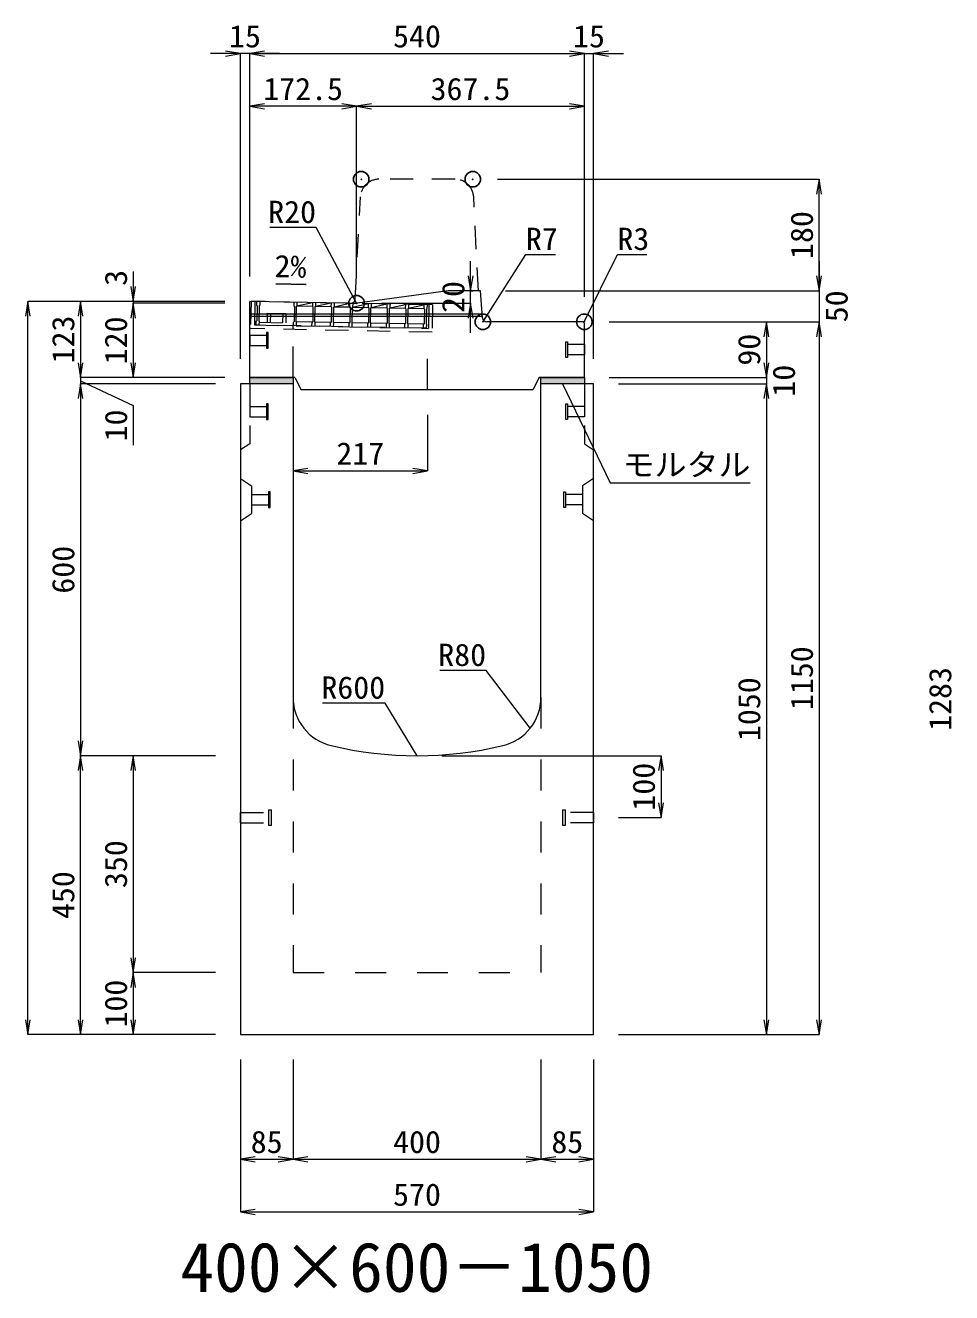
# Model space of a CAD drawing. Units: millimetres at full size. Extents: x -1809 to 57027, y -20349 to 17321.
# Drawn here: x 36436 to 37931, y -13612 to -11568 of the extents above; entities that cross this region are included whole.
import ezdxf
from ezdxf.enums import TextEntityAlignment as Align

# ---------------------------------------------------------------- set-up
doc = ezdxf.new("R2010")
doc.units = ezdxf.units.MM
doc.header["$LTSCALE"] = 50
doc.header["$PDMODE"] = 32
doc.header["$PDSIZE"] = 25
doc.linetypes.add('USER1', pattern=[2, 1, -1])
doc.linetypes.add('USER2', pattern=[1.35, 0.75, -0.6])
for name, color, linetype, lineweight in [('インサート', 3, 'USER2', 9), ('グレーチング', 7, 'USER2', 9), ('モルタル', 7, 'Continuous', 9), ('受枠', 3, 'USER2', 9), ('寸法線', 7, 'Continuous', 13), ('引出線', 4, 'Continuous', 13), ('本体', 2, 'Continuous', 13), ('目地', 132, 'Continuous', 9)]:
    doc.layers.add(name, color=color, linetype=linetype, lineweight=lineweight)
doc.layers.add('作業エリア', color=11, linetype='Continuous')
doc.layers.add('文字', color=7, linetype='Continuous')
doc.styles.add('ＭＳ 明朝', font='')
doc.styles.get('ＭＳ 明朝').set_extended_font_data('MS Mincho')

# ---------------------------------------------------------------- blocks, each defined once
blk = doc.blocks.new('open_arrow')
at = {"color": 0, "linetype": 'Continuous', "lineweight": -2}
blk.add_lwpolyline([(7.5, 1.25), (0, 0), (7.5, -1.25)], dxfattribs=at)

msp = doc.modelspace()

# ---------------------------------------------------------------- hatches: boundary and pattern name
at = {"layer": 'モルタル'}
for points in [[(36868.24, -12146.05), (36868.24, -12136.05), (36798.24, -12136.05), (36798.24, -12146.05)], [(37338.24, -12146.05), (37338.24, -12136.05), (37268.24, -12136.05), (37268.24, -12146.05)]]:
    msp.add_hatch(color=256, dxfattribs=at).paths.add_polyline_path(points)

# ---------------------------------------------------------------- linework, layer by layer
at = {"layer": 'インサート'}
for p, q in [((36798.24, -12067.55), (36825.24, -12067.55)), ((36798.24, -12067.55), (36798.24, -12084.55)), ((36828.24, -12063.55), (36825.24, -12063.55)), ((36825.24, -12063.55), (36825.24, -12088.55)), ((36828.24, -12088.55), (36828.24, -12063.55)), ((37308.24, -12078.55), (37311.24, -12078.55)), ((37308.24, -12103.55), (37308.24, -12078.55)), ((37311.24, -12078.55), (37311.24, -12103.55)), ((37338.24, -12082.55), (37311.24, -12082.55)), ((37338.24, -12082.55), (37338.24, -12099.55)), ((36798.24, -12084.55), (36825.24, -12084.55)), ((36825.24, -12088.55), (36828.24, -12088.55)), ((37311.24, -12103.55), (37308.24, -12103.55)), ((37338.24, -12099.55), (37311.24, -12099.55)), ((36798.24, -12182.55), (36825.24, -12182.55)), ((36798.24, -12182.55), (36798.24, -12199.55)), ((36828.24, -12178.55), (36825.24, -12178.55)), ((36825.24, -12178.55), (36825.24, -12203.55)), ((36828.24, -12203.55), (36828.24, -12178.55)), ((37308.24, -12178.55), (37311.24, -12178.55)), ((37308.24, -12203.55), (37308.24, -12178.55)), ((37311.24, -12178.55), (37311.24, -12203.55)), ((37338.24, -12182.55), (37311.24, -12182.55)), ((37338.24, -12182.55), (37338.24, -12199.55)), ((36798.24, -12199.55), (36825.24, -12199.55)), ((36825.24, -12203.55), (36828.24, -12203.55)), ((37311.24, -12203.55), (37308.24, -12203.55)), ((37338.24, -12199.55), (37311.24, -12199.55)), ((36801.44, -12324.55), (36828.44, -12324.55)), ((36801.44, -12324.55), (36801.44, -12341.55)), ((36831.44, -12320.55), (36828.44, -12320.55)), ((36828.44, -12320.55), (36828.44, -12345.55)), ((36831.44, -12345.55), (36831.44, -12320.55)), ((37305.04, -12320.55), (37308.04, -12320.55)), ((37305.04, -12345.55), (37305.04, -12320.55)), ((37308.04, -12320.55), (37308.04, -12345.55)), ((37335.04, -12324.55), (37308.04, -12324.55)), ((37335.04, -12324.55), (37335.04, -12341.55)), ((36801.44, -12341.55), (36828.44, -12341.55)), ((36828.44, -12345.55), (36831.44, -12345.55)), ((37308.04, -12345.55), (37305.04, -12345.55)), ((37335.04, -12341.55), (37308.04, -12341.55)), ((36783.24, -12837.55), (36829.24, -12837.55)), ((36783.24, -12854.55), (36783.24, -12837.55)), ((36829.24, -12858.55), (36829.24, -12833.55)), ((36829.24, -12833.55), (36833.24, -12833.55)), ((36833.24, -12858.55), (36833.24, -12833.55)), ((37303.24, -12833.55), (37307.24, -12833.55)), ((37303.24, -12833.55), (37303.24, -12858.55)), ((37307.24, -12833.55), (37307.24, -12858.55)), ((37353.24, -12837.55), (37307.24, -12837.55)), ((37353.24, -12837.55), (37353.24, -12854.55)), ((36783.24, -12854.55), (36829.24, -12854.55)), ((36833.24, -12858.55), (36829.24, -12858.55)), ((37307.24, -12858.55), (37303.24, -12858.55)), ((37353.24, -12854.55), (37307.24, -12854.55))]:
    msp.add_line(p, q, dxfattribs=at)
at = {"layer": 'グレーチング'}
for p, q in [((36809.53, -12013.27), (36809.41, -12019.27)), ((36809.41, -12019.27), (36810.39, -12020.29)), ((37084.48, -12018.59), (36809.53, -12013.27)), ((36810.39, -12020.29), (36809.93, -12044.29)), ((36813.39, -12020.35), (36812.93, -12044.34)), ((36814.41, -12019.37), (36813.39, -12020.35)), ((36814.53, -12013.37), (36814.41, -12019.37)), ((36869.52, -12014.43), (36869.4, -12020.43)), ((36869.4, -12020.43), (36870.38, -12021.45)), ((36870.38, -12021.45), (36869.92, -12045.45)), ((36873.38, -12021.51), (36872.92, -12045.5)), ((36874.4, -12020.53), (36873.38, -12021.51)), ((36874.52, -12014.53), (36874.4, -12020.53)), ((36874.4, -12020.53), (36899.51, -12015.01)), ((36874.4, -12020.53), (36899.4, -12021.01)), ((36899.51, -12015.01), (36899.4, -12021.01)), ((36899.4, -12021.01), (36900.38, -12022.03)), ((36900.38, -12022.03), (36899.91, -12046.03)), ((36903.38, -12022.09), (36902.91, -12046.09)), ((36904.39, -12021.11), (36903.38, -12022.09)), ((36904.51, -12015.11), (36904.39, -12021.11)), ((36904.39, -12021.11), (36929.51, -12015.59)), ((36904.39, -12021.11), (36929.39, -12021.59)), ((36929.51, -12015.59), (36929.39, -12021.59)), ((36929.39, -12021.59), (36930.37, -12022.61)), ((36934.39, -12021.69), (36933.37, -12022.67)), ((36934.51, -12015.69), (36934.39, -12021.69)), ((36934.39, -12021.69), (36959.5, -12016.17)), ((36934.39, -12021.69), (36959.38, -12022.17)), ((36959.5, -12016.17), (36959.38, -12022.17)), ((36964.5, -12016.27), (36964.38, -12022.27)), ((36964.38, -12022.27), (36989.49, -12016.76)), ((36989.49, -12016.76), (36989.38, -12022.75)), ((36994.49, -12016.85), (36994.38, -12022.85)), ((36994.38, -12022.85), (37019.49, -12017.34)), ((37019.49, -12017.34), (37019.37, -12023.33)), ((37024.49, -12017.43), (37024.37, -12023.43)), ((37024.37, -12023.43), (37049.48, -12017.92)), ((37049.48, -12017.92), (37049.37, -12023.92)), ((37054.48, -12018.01), (37054.37, -12024.01)), ((37054.37, -12024.01), (37079.48, -12018.5)), ((37079.48, -12018.5), (37079.36, -12024.5)), ((37084.48, -12018.59), (37084.36, -12024.59)), ((36826.67, -12032.11), (36826.38, -12047.1)), ((36826.67, -12032.11), (36856.66, -12032.69)), ((36831.67, -12032.2), (36831.38, -12047.2)), ((36851.66, -12032.59), (36851.37, -12047.59)), ((36856.66, -12032.69), (36856.37, -12047.68)), ((36930.37, -12022.61), (36929.91, -12046.61)), ((36933.37, -12022.67), (36932.91, -12046.67)), ((36959.38, -12022.17), (36960.36, -12023.19)), ((36960.36, -12023.19), (36959.9, -12047.19)), ((36963.36, -12023.25), (36962.9, -12047.25)), ((36964.38, -12022.27), (36963.36, -12023.25)), ((36964.38, -12022.27), (36989.38, -12022.75)), ((36989.38, -12022.75), (36990.36, -12023.77)), ((36990.36, -12023.77), (36989.89, -12047.77)), ((36993.36, -12023.83), (36992.89, -12047.83)), ((36994.38, -12022.85), (36993.36, -12023.83)), ((36994.38, -12022.85), (37019.37, -12023.33)), ((37019.37, -12023.33), (37020.35, -12024.35)), ((37020.35, -12024.35), (37019.89, -12048.35)), ((37023.35, -12024.41), (37022.89, -12048.41)), ((37024.37, -12023.43), (37023.35, -12024.41)), ((37024.37, -12023.43), (37049.37, -12023.92)), ((37049.37, -12023.92), (37050.35, -12024.93)), ((37050.35, -12024.93), (37049.88, -12048.93)), ((37053.35, -12024.99), (37052.88, -12048.99)), ((37054.37, -12024.01), (37053.35, -12024.99)), ((37054.37, -12024.01), (37079.36, -12024.5)), ((37079.36, -12024.5), (37080.34, -12025.51)), ((37080.34, -12025.51), (37079.88, -12049.51)), ((37083.34, -12025.57), (37082.88, -12049.57)), ((37084.36, -12024.59), (37083.34, -12025.57)), ((36808.79, -12051.26), (36808.91, -12045.27)), ((37083.74, -12056.59), (36808.79, -12051.26)), ((36808.91, -12045.27), (36809.93, -12044.29)), ((36813.91, -12045.36), (36812.93, -12044.34)), ((36813.79, -12051.36), (36813.91, -12045.36)), ((36813.88, -12046.86), (36868.87, -12047.93)), ((36868.78, -12052.43), (36868.9, -12046.43)), ((36868.9, -12046.43), (36869.92, -12045.45)), ((36872.92, -12045.5), (36899.91, -12046.03)), ((36873.9, -12046.52), (36872.92, -12045.5)), ((36873.78, -12052.52), (36873.9, -12046.52)), ((36898.78, -12053.01), (36898.89, -12047.01)), ((36898.89, -12047.01), (36899.91, -12046.03)), ((36903.89, -12047.1), (36902.91, -12046.09)), ((36902.91, -12046.09), (36929.91, -12046.61)), ((36903.78, -12053.1), (36903.89, -12047.1)), ((36928.77, -12053.59), (36928.89, -12047.59)), ((36928.89, -12047.59), (36929.91, -12046.61)), ((36933.89, -12047.68), (36932.91, -12046.67)), ((36932.91, -12046.67), (36959.9, -12047.19)), ((36933.77, -12053.68), (36933.89, -12047.68)), ((36958.76, -12054.17), (36958.88, -12048.17)), ((36958.88, -12048.17), (36959.9, -12047.19)), ((36963.88, -12048.27), (36962.9, -12047.25)), ((36962.9, -12047.25), (36989.89, -12047.77)), ((36963.76, -12054.26), (36963.88, -12048.27)), ((36988.76, -12054.75), (36988.88, -12048.75)), ((36988.88, -12048.75), (36989.89, -12047.77)), ((36993.87, -12048.85), (36992.89, -12047.83)), ((36992.89, -12047.83), (37019.89, -12048.35)), ((36993.76, -12054.84), (36993.87, -12048.85)), ((37018.75, -12055.33), (37018.87, -12049.33)), ((37018.87, -12049.33), (37019.89, -12048.35)), ((37023.87, -12049.43), (37022.89, -12048.41)), ((37022.89, -12048.41), (37049.88, -12048.93)), ((37023.75, -12055.43), (37023.87, -12049.43)), ((37048.75, -12055.91), (37048.86, -12049.91)), ((37048.86, -12049.91), (37049.88, -12048.93)), ((37052.88, -12048.99), (37079.88, -12049.51)), ((37053.86, -12050.01), (37052.88, -12048.99)), ((37053.75, -12056.01), (37053.86, -12050.01)), ((37078.74, -12056.49), (37078.86, -12050.49)), ((37078.86, -12050.49), (37079.88, -12049.51)), ((37083.86, -12050.59), (37082.88, -12049.57)), ((37083.74, -12056.59), (37083.86, -12050.59))]:
    msp.add_line(p, q, dxfattribs=at)
at = {"layer": 'モルタル'}
for points in [[(36798.24, -12136.05), (36868.24, -12136.05), (36868.24, -12146.05), (36798.24, -12146.05)], [(37268.24, -12136.05), (37338.24, -12136.05), (37338.24, -12146.05), (37268.24, -12146.05)]]:
    msp.add_lwpolyline(points, close=True, dxfattribs=at)
at = {"layer": '作業エリア'}
for p in [(36978.24, -11816.05), (37158.24, -11816.05), (36970.74, -12016.05), (37174.49, -12046.05), (37338.24, -12046.05)]:
    msp.add_point(p, dxfattribs=at)
at = {"layer": '受枠'}
for p, q in [((36800.53, -12013.1), (36799.68, -12057.09)), ((37093.48, -12018.77), (36800.53, -12013.1)), ((36806.53, -12013.21), (36805.79, -12051.21)), ((37087.48, -12018.65), (37086.74, -12056.64)), ((37093.48, -12018.77), (37092.62, -12062.76)), ((37092.62, -12062.76), (36799.68, -12057.09)), ((36805.79, -12051.21), (37086.74, -12056.64)), ((36867.78, -12052.41), (36867.67, -12058.41))]:
    msp.add_line(p, q, dxfattribs=at)
at = {"layer": '寸法線'}
for p, q in [((36846.24, -11613.38), (36735.24, -11613.38)), ((36783.24, -12106.03), (36783.24, -11613.38)), ((36798.24, -11613.38), (37338.24, -11613.38)), ((36798.24, -11973.03), (36798.24, -11613.38)), ((36798.24, -11973.03), (36798.24, -11613.38)), ((37290.24, -11613.38), (37401.24, -11613.38)), ((37338.24, -12006.03), (37338.24, -11613.38)), ((37338.24, -12006.03), (37338.24, -11613.38)), ((37353.24, -12106.03), (37353.24, -11613.38)), ((36970.74, -11698.38), (36798.24, -11698.38)), ((36798.24, -11973.03), (36798.24, -11698.38)), ((36970.74, -11976.03), (36970.74, -11698.38)), ((36970.74, -11698.38), (37338.24, -11698.38)), ((36970.74, -11976.03), (36970.74, -11698.38)), ((37338.24, -12006.03), (37338.24, -11698.38)), ((37198.26, -11816.05), (37717.02, -11816.05)), ((37717.02, -11996.05), (37717.02, -11816.05)), ((37154.6, -12064.05), (37154.6, -11948.05)), ((37717.02, -11948.05), (37717.02, -12094.05)), ((36610.3, -11965.05), (36610.3, -12064.05)), ((37154.6, -11996.05), (37158.76, -11996.05)), ((37210.76, -11996.05), (37717.02, -11996.05)), ((37210.76, -11996.05), (37717.02, -11996.05)), ((36440.3, -13196.05), (36440.3, -12013.05)), ((36758.22, -12013.05), (36440.3, -12013.05)), ((36525.3, -12013.05), (36525.3, -12136.05)), ((36758.22, -12013.05), (36525.3, -12013.05)), ((36758.22, -12013.05), (36610.3, -12013.05)), ((36758.22, -12016.05), (36610.3, -12016.05)), ((36610.3, -12016.05), (36610.3, -12136.05)), ((36758.22, -12016.05), (36610.3, -12016.05)), ((37010.76, -12016.05), (37154.6, -12016.05)), ((37378.26, -12046.05), (37632.02, -12046.05)), ((37378.26, -12046.05), (37717.02, -12046.05)), ((37378.26, -12046.05), (37717.02, -12046.05)), ((37632.02, -12046.05), (37632.02, -12136.05)), ((37717.02, -12046.05), (37717.02, -13196.05)), ((36525.3, -12088.05), (36525.3, -12194.05)), ((37632.02, -12088.05), (37632.02, -12194.05)), ((36758.22, -12136.05), (36525.3, -12136.05)), ((36758.22, -12136.05), (36525.3, -12136.05)), ((36525.3, -12141.05), (36610.51, -12181.26)), ((36758.22, -12136.05), (36610.3, -12136.05)), ((37378.26, -12136.05), (37632.02, -12136.05)), ((37378.26, -12136.05), (37632.02, -12136.05)), ((36743.22, -12146.05), (36525.3, -12146.05)), ((36525.3, -12146.05), (36525.3, -12746.05)), ((36743.22, -12146.05), (36525.3, -12146.05)), ((37393.26, -12146.05), (37632.02, -12146.05)), ((37393.26, -12146.05), (37632.02, -12146.05)), ((37632.02, -12146.05), (37632.02, -13196.05)), ((36610.51, -12181.26), (36610.51, -12245.32)), ((37085.24, -12196.07), (37085.24, -12286.56)), ((36868.24, -12286.56), (37085.24, -12286.56)), ((36743.22, -12746.05), (36525.3, -12746.05)), ((36525.3, -13196.05), (36525.3, -12746.05)), ((36743.22, -12746.05), (36525.3, -12746.05)), ((36610.3, -12746.05), (36610.3, -13096.05)), ((36743.22, -12746.05), (36610.3, -12746.05)), ((37108.26, -12746.05), (37462.02, -12746.05)), ((37462.02, -12746.05), (37462.02, -12846.05)), ((37393.26, -12846.05), (37462.02, -12846.05)), ((36743.22, -13096.05), (36610.3, -13096.05)), ((36610.3, -13096.05), (36610.3, -13196.05)), ((36743.22, -13096.05), (36610.3, -13096.05)), ((36743.22, -13196.05), (36440.3, -13196.05)), ((36743.22, -13196.05), (36525.3, -13196.05)), ((36743.22, -13196.05), (36610.3, -13196.05)), ((37393.26, -13196.05), (37632.02, -13196.05)), ((37393.26, -13196.05), (37717.02, -13196.05)), ((36783.24, -13236.07), (36783.24, -13397.21)), ((36783.24, -13236.07), (36783.24, -13482.21)), ((36868.24, -13236.07), (36868.24, -13397.21)), ((36868.24, -13236.07), (36868.24, -13397.21)), ((37268.24, -13236.07), (37268.24, -13397.21)), ((37268.24, -13236.07), (37268.24, -13397.21)), ((37353.24, -13236.07), (37353.24, -13397.21)), ((37353.24, -13236.07), (37353.24, -13482.21)), ((36783.24, -13397.21), (36868.24, -13397.21)), ((36868.24, -13397.21), (37268.24, -13397.21)), ((37268.24, -13397.21), (37353.24, -13397.21)), ((36783.24, -13482.21), (37353.24, -13482.21))]:
    msp.add_line(p, q, dxfattribs=at)
at = {"layer": '引出線'}
for points in [[(36970.74, -12016.01), (36905.34, -11893.94), (36830.67, -11893.94)], [(37176.22, -12044.19), (37243.97, -11937.41), (37291.9, -11937.41)], [(37337.36, -12046.93), (37391.52, -11937.41), (37439.25, -11937.41)], [(36889.27, -11985.86), (36840.53, -11984.89), (36889.27, -11985.86)], [(37303.24, -12146.05), (37379.95, -12305.82), (37605.87, -12305.82)], [(37251, -12701.63), (37179.74, -12608.52), (37105.07, -12608.52)], [(37068.24, -12746.05), (37016.88, -12661.3), (36915.87, -12661.3)]]:
    msp.add_lwpolyline(points, dxfattribs=at)
at = {"layer": '本体', "linetype": 'USER2', "lineweight": 9}
for p, q in [((37129.7, -11816.05), (37006.78, -11816.05)), ((36968.57, -12009.4), (36976.82, -11844.56)), ((37167.24, -11996.05), (37159.67, -11844.56)), ((36798.24, -12146.05), (36798.24, -12243.05)), ((37338.24, -12146.05), (37338.24, -12243.05)), ((36798.24, -12243.05), (36783.24, -12252.55)), ((37338.24, -12243.05), (37353.24, -12252.55))]:
    msp.add_line(p, q, dxfattribs=at)
at = {"layer": '本体'}
for p, q in [((37118.74, -11996.05), (36972.07, -12015.87)), ((37170.74, -11996.05), (37118.74, -11996.05)), ((37174.01, -12039.58), (37170.74, -11996.05)), ((36798.24, -12136.05), (36798.24, -12013.05)), ((36953.24, -12016.05), (36798.24, -12013.05)), ((36953.24, -12016.05), (36969.4, -12016.05)), ((37335.24, -12046.05), (37180.99, -12046.05)), ((37338.24, -12136.05), (37338.24, -12049.05)), ((36871.24, -12136.05), (36798.24, -12136.05)), ((36871.24, -12136.05), (36881.24, -12156.05)), ((37265.24, -12136.05), (37255.24, -12156.05)), ((37338.24, -12136.05), (37265.24, -12136.05)), ((36783.24, -12146.05), (36783.24, -13196.05)), ((36868.24, -12146.05), (36783.24, -12146.05)), ((36868.24, -12146.05), (36868.24, -12652.02)), ((37255.24, -12156.05), (36881.24, -12156.05)), ((37268.24, -12652.02), (37268.24, -12146.05)), ((37353.24, -12146.05), (37268.24, -12146.05)), ((37353.24, -13196.05), (37353.24, -12146.05)), ((36783.24, -13196.05), (37353.24, -13196.05))]:
    msp.add_line(p, q, dxfattribs=at)
at = {"layer": '本体', "linetype": 'USER1'}
for p, q in [((36868.24, -12136.05), (36868.24, -12052.42)), ((37085.24, -12156.05), (37085.24, -12056.62))]:
    msp.add_line(p, q, dxfattribs=at)
at = {"layer": '本体', "lineweight": 9}
for p, q in [((36783.24, -12299.05), (36801.44, -12310.55)), ((37353.24, -12299.05), (37335.04, -12310.55)), ((36801.44, -12310.55), (36801.44, -12355.55)), ((37335.04, -12310.55), (37335.04, -12355.55)), ((36783.24, -12367.05), (36801.44, -12355.55)), ((37353.24, -12367.05), (37335.04, -12355.55))]:
    msp.add_line(p, q, dxfattribs=at)
at = {"layer": '本体', "linetype": 'USER1', "lineweight": 15}
for p, q in [((36868.24, -12652.02), (36868.24, -13096.05)), ((37268.24, -12652.02), (37268.24, -13096.05)), ((36868.24, -13096.05), (37268.24, -13096.05))]:
    msp.add_line(p, q, dxfattribs=at)
at = {"layer": '本体', "linetype": 'USER2', "lineweight": 9}
for centre, radius, start, end in [((37006.78, -11846.05), 30, 90, 177.13759), ((37129.7, -11846.05), 30, 2.86241, 90), ((36961.58, -12009.05), 7, 270, 357.13759)]:
    msp.add_arc(centre, radius, start, end, dxfattribs=at)
at = {"layer": '本体'}
for centre, radius, start, end in [((36969.4, -11996.05), 20, 270, 277.69605), ((37180.99, -12039.05), 7, 184.28915, 270), ((37335.24, -12049.05), 3, 0, 90), ((36948.24, -12652.02), 80, 180, 256.65764), ((37188.24, -12652.02), 80, 283.34236, 0), ((37068.24, -12146.05), 600, 256.65764, 283.34236)]:
    msp.add_arc(centre, radius, start, end, dxfattribs=at)
at = {"layer": '目地'}
for p, q in [((36798.24, -12033.05), (37173.52, -12033.05)), ((36798.24, -12037.05), (37173.82, -12037.05))]:
    msp.add_line(p, q, dxfattribs=at)

# ---------------------------------------------------------------- block references
at = {"layer": '寸法線', "xscale": 3.2, "yscale": 3.2}
for p, rotation in [((36783.24, -11613.38), 180), ((37338.24, -11613.38), 180), ((37338.24, -11613.38), 180), ((36970.74, -11698.38), 180), ((37338.24, -11698.38), 180), ((37717.02, -11816.05), 270), ((37154.6, -11996.05), 90), ((37717.02, -11996.05), 90), ((37717.02, -11996.05), 90), ((36610.3, -12013.05), 90), ((36440.3, -12013.05), 270), ((36525.3, -12013.05), 270), ((36610.3, -12016.05), 270), ((36610.3, -12016.05), 270), ((37154.6, -12016.05), 270), ((37632.02, -12046.05), 270), ((37717.02, -12046.05), 270), ((37717.02, -12046.05), 270), ((36525.3, -12136.05), 90), ((36525.3, -12136.05), 90), ((36610.3, -12136.05), 90), ((37632.02, -12136.05), 90), ((37632.02, -12136.05), 90), ((36525.3, -12146.05), 270), ((36525.3, -12146.05), 270), ((37632.02, -12146.05), 270), ((37632.02, -12146.05), 270), ((37085.24, -12286.56), 180), ((36525.3, -12746.05), 90), ((36525.3, -12746.05), 270), ((36610.3, -12746.05), 270), ((37462.02, -12746.05), 270), ((37462.02, -12846.05), 90), ((36610.3, -13096.05), 90), ((36610.3, -13096.05), 270), ((36440.3, -13196.05), 90), ((36525.3, -13196.05), 90), ((36610.3, -13196.05), 90), ((37632.02, -13196.05), 90), ((37717.02, -13196.05), 90), ((36868.24, -13397.21), 180), ((37268.24, -13397.21), 180), ((37353.24, -13397.21), 180), ((37353.24, -13482.21), 180)]:
    msp.add_blockref('open_arrow', p, dxfattribs=dict(at, rotation=rotation))
for p in [(36798.24, -11613.38), (36798.24, -11613.38), (37353.24, -11613.38), (36798.24, -11698.38), (36970.74, -11698.38), (36868.24, -12286.56), (36783.24, -13397.21), (36868.24, -13397.21), (37268.24, -13397.21), (36783.24, -13482.21)]:
    msp.add_blockref('open_arrow', p, dxfattribs=at)
at = {"layer": '引出線', "xscale": 0.0533, "yscale": 0.0533}
for p, rotation in [((36889.27, -11985.86), 178.9), ((36970.74, -12016.01), 118.2), ((37176.22, -12044.19), 57.6), ((37337.36, -12046.93), 63.7), ((37303.24, -12146.05), 295.6), ((37251, -12701.63), 127.4), ((37068.24, -12746.05), 121.2)]:
    msp.add_blockref('open_arrow', p, dxfattribs=dict(at, rotation=rotation))

# ---------------------------------------------------------------- texts
at = {"layer": '寸法線', "style": 'ＭＳ 明朝', "width": 1.05}
for s, p in [('15', (36790.74, -11585.36)), ('540', (37068.24, -11585.36)), ('15', (37345.74, -11585.36)), ('172.5', (36884.49, -11670.36)), ('367.5', (37154.49, -11670.36)), ('217', (36976.74, -12258.54)), ('85', (36825.74, -13369.19)), ('400', (37068.24, -13369.19)), ('85', (37310.74, -13369.19)), ('570', (37068.24, -13454.19))]:
    msp.add_text(s, height=36.03, dxfattribs=at).set_placement(p, align=Align.MIDDLE_CENTER)
for s, p in [('180', (37689, -11906.05)), ('3', (36582.3, -11975.23)), ('20', (37126.58, -12006.05)), ('50', (37745.04, -12021.05)), ('123', (36497.28, -12074.55)), ('120', (36582.28, -12076.05)), ('90', (37604, -12091.05)), ('10', (37660.04, -12141.05)), ('10', (36582.49, -12213.29)), ('600', (36497.28, -12446.05)), ('1150', (37689, -12621.05)), ('1283', (37912.28, -12654.55)), ('1050', (37604, -12671.05)), ('100', (37434, -12796.05)), ('350', (36582.28, -12921.05)), ('450', (36497.28, -12971.05)), ('100', (36582.28, -13146.05))]:
    msp.add_text(s, height=36.03, rotation=90, dxfattribs=at).set_placement(p, align=Align.MIDDLE_CENTER)
at = {"layer": '引出線', "style": 'ＭＳ 明朝', "width": 1.05}
for s, p in [('R20', (36905.34, -11850.74)), ('R80', (37179.74, -12565.32)), ('R600', (37016.88, -12618.1))]:
    msp.add_text(s, height=36.03, dxfattribs=at).set_placement(p, align=Align.TOP_RIGHT)
for s, p in [('R7', (37243.97, -11894.21)), ('R3', (37391.52, -11894.21)), ('モルタル', (37399.95, -12258.72))]:
    msp.add_text(s, height=36.03, dxfattribs=at).set_placement(p, align=Align.TOP_LEFT)
msp.add_text('2%', height=36.03, rotation=358.854, dxfattribs=at).set_placement((36890.21, -11938.97), align=Align.TOP_RIGHT)
at = {"layer": '文字', "style": 'ＭＳ 明朝'}
msp.add_text('400×600－1050', height=80.06, dxfattribs=at).set_placement((37067.76, -13571.03), align=Align.MIDDLE_CENTER)

doc.saveas('drawing.dxf')
